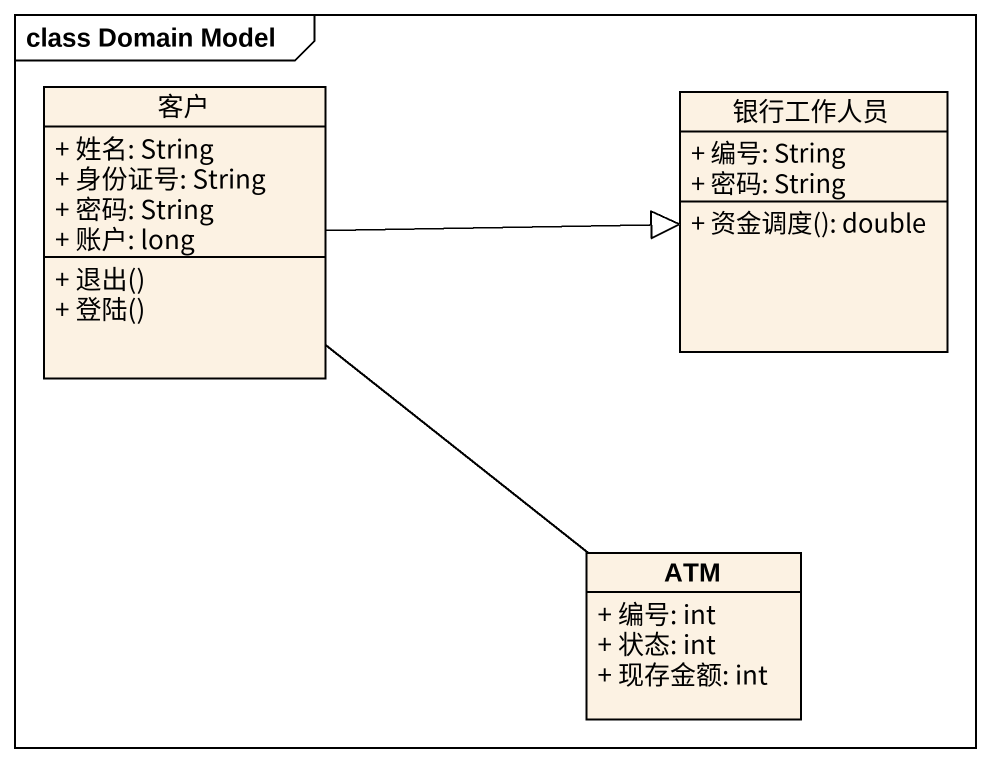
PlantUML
@startuml
mainframe class Domain Model
hide circle
hide empty members
skinparam classAttributeIconSize 0
class 客户 {
  + 姓名: String
  + 身份证号: String
  + 密码: String
  + 账户: long
  + 退出()
  + 登陆()
}
class 银行工作人员 {
  + 编号: String
  + 密码: String
  + 资金调度(): double
}
class ATM {
  + 编号: int
  + 状态: int
  + 现存金额: int
}
客户 -right-|> 银行工作人员
客户 -- ATM
@enduml
